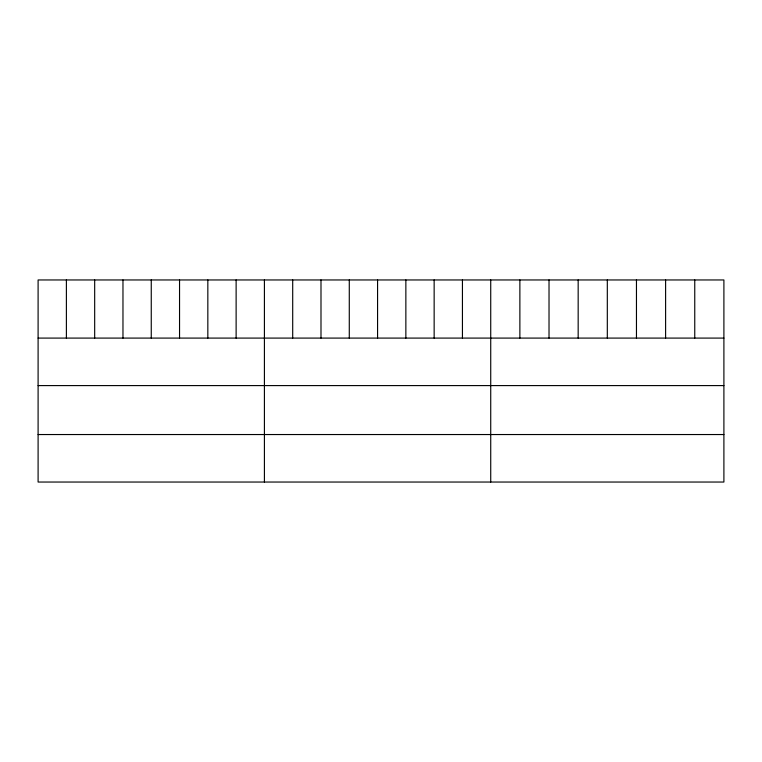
<?xml version="1.0" encoding="UTF-8"?>
<svg xmlns="http://www.w3.org/2000/svg" width="762" height="762" viewBox="0 0 762 762"><rect width="100%" height="100%" fill="white"/><g stroke="black" fill="none" stroke-linecap="round" stroke-linejoin="round"><path stroke-width="1.14" d="M723.9 338.09L723.9 482.041L38.1 482.041L38.1 279.959L723.9 279.959L723.9 338.09L38.1 338.09M38.1 385.591L723.9 385.591M38.1 434.54L723.9 434.54M694.754 279.959L694.754 338.09M665.607 279.959L665.607 338.09M636.461 279.959L636.461 338.09M607.314 279.959L607.314 338.09M578.168 279.959L578.168 338.09M549.021 279.959L549.021 338.09M519.875 279.959L519.875 338.09M490.728 279.959L490.728 482.041M462.439 279.959L462.439 338.09M434.149 279.959L434.149 338.09M405.86 279.959L405.86 338.09M377.571 279.959L377.571 338.09M349.282 279.959L349.282 338.09M320.993 279.959L320.993 338.09M292.703 279.959L292.703 338.09M264.414 279.959L264.414 482.041M236.125 279.959L236.125 338.09M207.835 279.959L207.835 338.09M179.546 279.959L179.546 338.09M151.257 279.959L151.257 338.09M122.968 279.959L122.968 338.09M94.678 279.959L94.678 338.09M66.389 279.959L66.389 338.09"/></g></svg>
